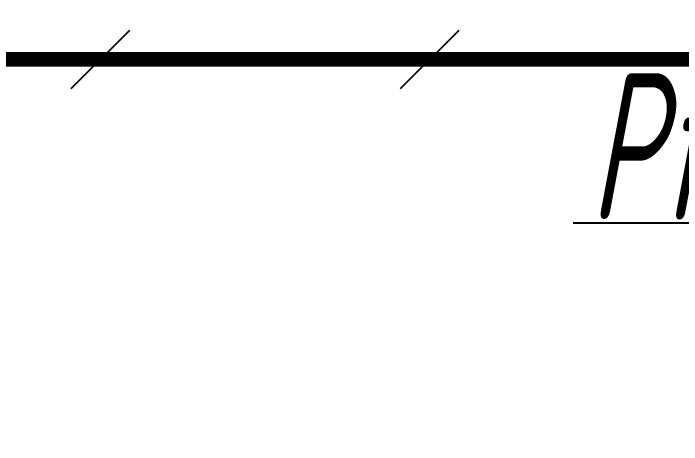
# Model space of a CAD drawing. Extents: x 2803505 to 5851001, y -1372902 to 24339.
# Drawn here: x 2938174 to 2940458, y -775288 to -773814 of the extents above; entities that cross this region are included whole.
import ezdxf
from ezdxf.enums import TextEntityAlignment as Align

# ---------------------------------------------------------------- set-up
doc = ezdxf.new("R2010")
doc.units = 0
doc.header["$LTSCALE"] = 1000
doc.header["$MEASUREMENT"] = 0
doc.linetypes.add('CENTER2', pattern=[1.125, 0.75, -0.125, 0.125, -0.125])
doc.layers.get('0').update_dxf_attribs({"linetype": 'CONTINUOUS'})
for name, color, linetype in [('DIM-照明', 7, 'CONTINUOUS'), ('SHTLN', 4, 'CONTINUOUS'), ('WIRE-接地', 2, 'CONTINUOUS')]:
    doc.layers.add(name, color=color, linetype=linetype)
doc.styles.add('HZTXT', font='gbeitc.shx', dxfattribs={"width": 0.8, "height": 400, "bigfont": 'hztxt.shx'})

# ---------------------------------------------------------------- blocks, each defined once
blk = doc.blocks.new('$TelecSys$00000008')
blk.add_line((0.4, 0.4), (-0.4, -0.4))

msp = doc.modelspace()

# ---------------------------------------------------------------- linework, layer by layer
at = {"layer": 'DIM-照明', "color": 7, "ltscale": 0.8}
msp.add_line((2940086.9, -774530.2), (2940852.3, -774530.2), dxfattribs=at)
at = {"layer": 'WIRE-接地', "color": 2, "linetype": 'CENTER2', "const_width": 50}
msp.add_lwpolyline([(2946861.9, -775763.5), (2941954.4, -775763.5), (2941954.4, -775160.6), (2941208.4, -775160.6), (2941208.4, -773971.3), (2934611.7, -773971.3), (2934611.7, -774564.2), (2931906, -774564.2), (2931906, -766667.6)], dxfattribs=at)

# ---------------------------------------------------------------- block references
at = {"layer": 'SHTLN', "color": 2, "xscale": 250, "yscale": 250, "zscale": 250, "rotation": 180}
for p in [(2938472.5, -773971.3), (2939597.5, -773971.3)]:
    msp.add_blockref('$TelecSys$00000008', p, dxfattribs=at)

# ---------------------------------------------------------------- texts
at = {"layer": 'DIM-照明', "color": 7, "ltscale": 0.8, "style": 'HZTXT', "width": 0.7}
msp.add_text('Pt1', height=500, dxfattribs=at).set_placement((2940417.7, -774268.5), align=Align.MIDDLE)

doc.saveas('drawing.dxf')
